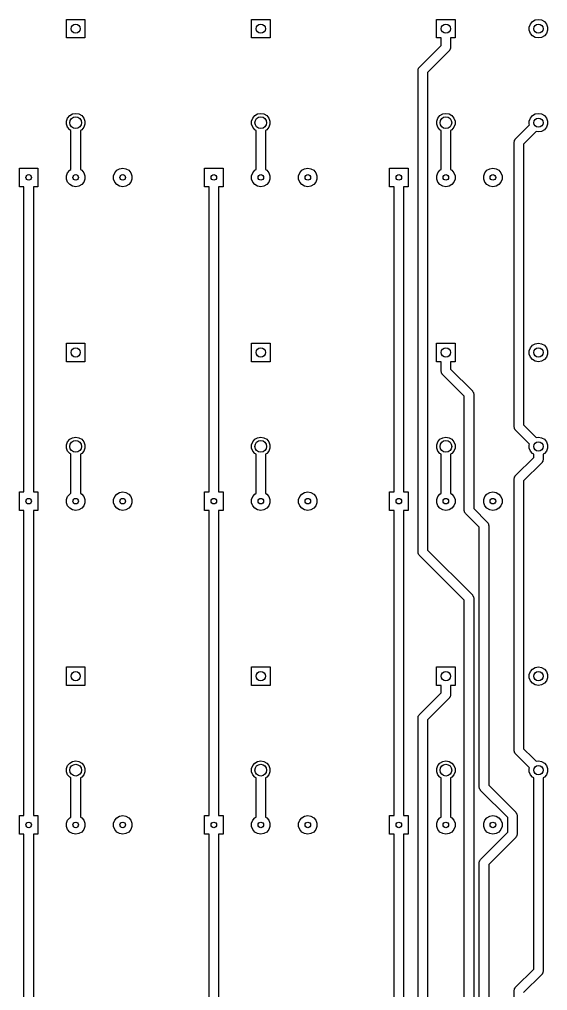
# Model space of a CAD drawing. Extents: x 183 to 424, y -369 to -69.
# Drawn here: x 363.4 to 420.5, y -173.9 to -68.9 of the extents above; entities that cross this region are included whole.
import ezdxf

# ---------------------------------------------------------------- set-up
doc = ezdxf.new("R2010")
doc.units = 0
doc.header["$MEASUREMENT"] = 0
doc.layers.add('BLACK', color=7, linetype='CONTINUOUS')

msp = doc.modelspace()

# ---------------------------------------------------------------- linework, layer by layer
at = {"layer": 'Black'}
for p, q in [((368.501, -70.9195), (368.501, -68.9205)), ((368.501, -68.9205), (370.499, -68.9205)), ((370.499, -68.9205), (370.499, -70.9195)), ((388.501, -70.9195), (388.501, -68.9205)), ((388.501, -68.9205), (390.499, -68.9205)), ((390.499, -68.9205), (390.499, -70.9195)), ((408.501, -70.9195), (408.501, -68.9205)), ((408.501, -68.9205), (410.499, -68.9205)), ((410.499, -68.9205), (410.499, -70.9195)), ((418.631, -69.4183), (418.855, -69.1514)), ((418.855, -69.1514), (419.157, -68.9772)), ((419.157, -68.9772), (419.5, -68.9167)), ((419.5, -68.9167), (419.843, -68.9772)), ((419.843, -68.9772), (420.145, -69.1514)), ((420.145, -69.1514), (420.369, -69.4183)), ((418.512, -69.7458), (418.631, -69.4183)), ((418.512, -70.0942), (418.512, -69.7458)), ((418.631, -70.4217), (418.512, -70.0942)), ((420.369, -69.4183), (420.488, -69.7458)), ((420.488, -70.0942), (420.369, -70.4217)), ((420.488, -69.7458), (420.488, -70.0942)), ((370.499, -70.9195), (368.501, -70.9195)), ((390.499, -70.9195), (388.501, -70.9195)), ((408.992, -70.9195), (408.501, -70.9195)), ((408.992, -71.7251), (408.992, -70.9195)), ((410.499, -70.9195), (410.008, -70.9195)), ((410.008, -70.9195), (410.008, -71.9355)), ((418.855, -70.6886), (418.631, -70.4217)), ((419.157, -70.8628), (418.855, -70.6886)), ((419.5, -70.9233), (419.157, -70.8628)), ((419.843, -70.8628), (419.5, -70.9233)), ((420.145, -70.6886), (419.843, -70.8628)), ((420.369, -70.4217), (420.145, -70.6886)), ((406.641, -74.0763), (408.992, -71.7251)), ((409.859, -72.2947), (407.508, -74.6459)), ((409.872, -72.2764), (409.859, -72.2947)), ((409.889, -72.262), (409.872, -72.2764)), ((409.922, -72.2045), (409.889, -72.262)), ((409.96, -72.1502), (409.922, -72.2045)), ((409.966, -72.1286), (409.96, -72.1502)), ((409.977, -72.1092), (409.966, -72.1286)), ((409.989, -72.0439), (409.977, -72.1092)), ((410.006, -71.9798), (409.989, -72.0439)), ((410.008, -71.9355), (410.004, -71.9575)), ((410.004, -71.9575), (410.006, -71.9798)), ((406.492, -74.4355), (406.496, -74.4135)), ((406.492, -126.5), (406.492, -74.4355)), ((406.494, -74.3912), (406.511, -74.3271)), ((406.496, -74.4135), (406.494, -74.3912)), ((406.511, -74.3271), (406.523, -74.2617)), ((406.523, -74.2617), (406.534, -74.2424)), ((406.534, -74.2424), (406.54, -74.2208)), ((406.54, -74.2208), (406.578, -74.1664)), ((406.578, -74.1664), (406.611, -74.109)), ((406.611, -74.109), (406.628, -74.0946)), ((406.628, -74.0946), (406.641, -74.0763)), ((407.508, -74.6459), (407.508, -126.29)), ((368.512, -79.9058), (368.631, -79.5783)), ((368.631, -79.5783), (368.855, -79.3114)), ((368.855, -79.3114), (369.157, -79.1372)), ((369.157, -79.1372), (369.5, -79.0767)), ((369.5, -79.0767), (369.843, -79.1372)), ((369.843, -79.1372), (370.145, -79.3114)), ((370.145, -79.3114), (370.369, -79.5783)), ((370.369, -79.5783), (370.488, -79.9058)), ((388.512, -79.9058), (388.631, -79.5783)), ((388.631, -79.5783), (388.855, -79.3114)), ((388.855, -79.3114), (389.157, -79.1372)), ((389.157, -79.1372), (389.5, -79.0767)), ((389.5, -79.0767), (389.843, -79.1372)), ((389.843, -79.1372), (390.145, -79.3114)), ((390.145, -79.3114), (390.369, -79.5783)), ((390.369, -79.5783), (390.488, -79.9058)), ((408.512, -79.9058), (408.631, -79.5783)), ((408.631, -79.5783), (408.855, -79.3114)), ((408.855, -79.3114), (409.157, -79.1372)), ((409.157, -79.1372), (409.5, -79.0767)), ((409.5, -79.0767), (409.843, -79.1372)), ((409.843, -79.1372), (410.145, -79.3114)), ((410.145, -79.3114), (410.369, -79.5783)), ((410.369, -79.5783), (410.488, -79.9058)), ((418.512, -79.9058), (418.631, -79.5783)), ((418.631, -79.5783), (418.855, -79.3114)), ((418.855, -79.3114), (419.157, -79.1372)), ((419.157, -79.1372), (419.5, -79.0767)), ((419.5, -79.0767), (419.843, -79.1372)), ((419.843, -79.1372), (420.145, -79.3114)), ((420.145, -79.3114), (420.369, -79.5783)), ((420.369, -79.5783), (420.488, -79.9058)), ((368.512, -80.2542), (368.512, -79.9058)), ((368.631, -80.5817), (368.512, -80.2542)), ((368.855, -80.8486), (368.631, -80.5817)), ((370.369, -80.5817), (370.145, -80.8486)), ((370.488, -80.2542), (370.369, -80.5817)), ((370.488, -79.9058), (370.488, -80.2542)), ((388.512, -80.2542), (388.512, -79.9058)), ((388.631, -80.5817), (388.512, -80.2542)), ((388.855, -80.8486), (388.631, -80.5817)), ((390.369, -80.5817), (390.145, -80.8486)), ((390.488, -80.2542), (390.369, -80.5817)), ((390.488, -79.9058), (390.488, -80.2542)), ((408.512, -80.2542), (408.512, -79.9058)), ((408.631, -80.5817), (408.512, -80.2542)), ((408.855, -80.8486), (408.631, -80.5817)), ((410.369, -80.5817), (410.145, -80.8486)), ((410.488, -80.2542), (410.369, -80.5817)), ((410.488, -79.9058), (410.488, -80.2542)), ((417.033, -81.8283), (418.537, -80.3242)), ((418.512, -80.2542), (418.512, -79.9058)), ((418.537, -80.3242), (418.512, -80.2542)), ((420.369, -80.5817), (420.145, -80.8486)), ((420.488, -80.2542), (420.369, -80.5817)), ((420.488, -79.9058), (420.488, -80.2542)), ((368.992, -80.9276), (368.855, -80.8486)), ((368.992, -85.1518), (368.992, -80.9276)), ((370.145, -80.8486), (370.008, -80.9276)), ((370.008, -80.9276), (370.008, -85.1518)), ((388.992, -80.9276), (388.855, -80.8486)), ((388.992, -85.1518), (388.992, -80.9276)), ((390.145, -80.8486), (390.008, -80.9276)), ((390.008, -80.9276), (390.008, -85.1518)), ((408.992, -80.9276), (408.855, -80.8486)), ((408.992, -85.1518), (408.992, -80.9276)), ((410.145, -80.8486), (410.008, -80.9276)), ((410.008, -80.9276), (410.008, -85.1518)), ((416.97, -81.9184), (417.003, -81.861)), ((417.003, -81.861), (417.02, -81.8466)), ((417.02, -81.8466), (417.033, -81.8283)), ((419.258, -81.0406), (417.901, -82.3979)), ((419.5, -81.0833), (419.258, -81.0406)), ((419.843, -81.0228), (419.5, -81.0833)), ((420.145, -80.8486), (419.843, -81.0228)), ((416.885, -82.1875), (416.888, -82.1655)), ((416.885, -112.973), (416.885, -82.1875)), ((416.886, -82.1432), (416.904, -82.0791)), ((416.888, -82.1655), (416.886, -82.1432)), ((416.904, -82.0791), (416.915, -82.0137)), ((416.915, -82.0137), (416.926, -81.9944)), ((416.926, -81.9944), (416.932, -81.9728)), ((416.932, -81.9728), (416.97, -81.9184)), ((417.901, -82.3979), (417.901, -112.762)), ((363.42, -87), (363.42, -85)), ((363.42, -85), (365.42, -85)), ((365.42, -85), (365.42, -87)), ((374.237, -85.0567), (374.58, -84.9962)), ((374.58, -84.9962), (374.923, -85.0567)), ((383.42, -87), (383.42, -85)), ((383.42, -85), (385.42, -85)), ((385.42, -85), (385.42, -87)), ((394.237, -85.0567), (394.58, -84.9962)), ((394.58, -84.9962), (394.923, -85.0567)), ((403.42, -87), (403.42, -85)), ((403.42, -85), (405.42, -85)), ((405.42, -85), (405.42, -87)), ((414.237, -85.0567), (414.58, -84.9962)), ((414.58, -84.9962), (414.923, -85.0567)), ((368.511, -85.8257), (368.631, -85.4981)), ((368.511, -86.1743), (368.511, -85.8257)), ((368.631, -85.4981), (368.855, -85.231)), ((368.855, -85.231), (368.992, -85.1518)), ((370.008, -85.1518), (370.145, -85.231)), ((370.145, -85.231), (370.369, -85.4981)), ((370.369, -85.4981), (370.489, -85.8257)), ((370.489, -85.8257), (370.489, -86.1743)), ((373.591, -85.8257), (373.711, -85.4981)), ((373.591, -86.1743), (373.591, -85.8257)), ((373.711, -85.4981), (373.935, -85.231)), ((373.935, -85.231), (374.237, -85.0567)), ((374.923, -85.0567), (375.225, -85.231)), ((375.225, -85.231), (375.449, -85.4981)), ((375.449, -85.4981), (375.569, -85.8257)), ((375.569, -85.8257), (375.569, -86.1743)), ((388.511, -85.8257), (388.631, -85.4981)), ((388.511, -86.1743), (388.511, -85.8257)), ((388.631, -85.4981), (388.855, -85.231)), ((388.855, -85.231), (388.992, -85.1518)), ((390.008, -85.1518), (390.145, -85.231)), ((390.145, -85.231), (390.369, -85.4981)), ((390.369, -85.4981), (390.489, -85.8257)), ((390.489, -85.8257), (390.489, -86.1743)), ((393.591, -85.8257), (393.711, -85.4981)), ((393.591, -86.1743), (393.591, -85.8257)), ((393.711, -85.4981), (393.935, -85.231)), ((393.935, -85.231), (394.237, -85.0567)), ((394.923, -85.0567), (395.225, -85.231)), ((395.225, -85.231), (395.449, -85.4981)), ((395.449, -85.4981), (395.569, -85.8257)), ((395.569, -85.8257), (395.569, -86.1743)), ((408.511, -85.8257), (408.631, -85.4981)), ((408.511, -86.1743), (408.511, -85.8257)), ((408.631, -85.4981), (408.855, -85.231)), ((408.855, -85.231), (408.992, -85.1518)), ((410.008, -85.1518), (410.145, -85.231)), ((410.145, -85.231), (410.369, -85.4981)), ((410.369, -85.4981), (410.489, -85.8257)), ((410.489, -85.8257), (410.489, -86.1743)), ((413.591, -85.8257), (413.711, -85.4981)), ((413.591, -86.1743), (413.591, -85.8257)), ((413.711, -85.4981), (413.935, -85.231)), ((413.935, -85.231), (414.237, -85.0567)), ((414.923, -85.0567), (415.225, -85.231)), ((415.225, -85.231), (415.449, -85.4981)), ((415.449, -85.4981), (415.569, -85.8257)), ((415.569, -85.8257), (415.569, -86.1743)), ((363.912, -87), (363.42, -87)), ((363.912, -120), (363.912, -87)), ((365.42, -87), (364.928, -87)), ((364.928, -87), (364.928, -120)), ((368.631, -86.5019), (368.511, -86.1743)), ((368.855, -86.769), (368.631, -86.5019)), ((369.157, -86.9433), (368.855, -86.769)), ((369.5, -87.0038), (369.157, -86.9433)), ((369.843, -86.9433), (369.5, -87.0038)), ((370.145, -86.769), (369.843, -86.9433)), ((370.369, -86.5019), (370.145, -86.769)), ((370.489, -86.1743), (370.369, -86.5019)), ((373.711, -86.5019), (373.591, -86.1743)), ((373.935, -86.769), (373.711, -86.5019)), ((374.237, -86.9433), (373.935, -86.769)), ((374.58, -87.0038), (374.237, -86.9433)), ((374.923, -86.9433), (374.58, -87.0038)), ((375.225, -86.769), (374.923, -86.9433)), ((375.449, -86.5019), (375.225, -86.769)), ((375.569, -86.1743), (375.449, -86.5019)), ((383.912, -87), (383.42, -87)), ((383.912, -120), (383.912, -87)), ((385.42, -87), (384.928, -87)), ((384.928, -87), (384.928, -120)), ((388.631, -86.5019), (388.511, -86.1743)), ((388.855, -86.769), (388.631, -86.5019)), ((389.157, -86.9433), (388.855, -86.769)), ((389.5, -87.0038), (389.157, -86.9433)), ((389.843, -86.9433), (389.5, -87.0038)), ((390.145, -86.769), (389.843, -86.9433)), ((390.369, -86.5019), (390.145, -86.769)), ((390.489, -86.1743), (390.369, -86.5019)), ((393.711, -86.5019), (393.591, -86.1743)), ((393.935, -86.769), (393.711, -86.5019)), ((394.237, -86.9433), (393.935, -86.769)), ((394.58, -87.0038), (394.237, -86.9433)), ((394.923, -86.9433), (394.58, -87.0038)), ((395.225, -86.769), (394.923, -86.9433)), ((395.449, -86.5019), (395.225, -86.769)), ((395.569, -86.1743), (395.449, -86.5019)), ((403.912, -87), (403.42, -87)), ((403.912, -120), (403.912, -87)), ((405.42, -87), (404.928, -87)), ((404.928, -87), (404.928, -120)), ((408.631, -86.5019), (408.511, -86.1743)), ((408.855, -86.769), (408.631, -86.5019)), ((409.157, -86.9433), (408.855, -86.769)), ((409.5, -87.0038), (409.157, -86.9433)), ((409.843, -86.9433), (409.5, -87.0038)), ((410.145, -86.769), (409.843, -86.9433)), ((410.369, -86.5019), (410.145, -86.769)), ((410.489, -86.1743), (410.369, -86.5019)), ((413.711, -86.5019), (413.591, -86.1743)), ((413.935, -86.769), (413.711, -86.5019)), ((414.237, -86.9433), (413.935, -86.769)), ((414.58, -87.0038), (414.237, -86.9433)), ((414.923, -86.9433), (414.58, -87.0038)), ((415.225, -86.769), (414.923, -86.9433)), ((415.449, -86.5019), (415.225, -86.769)), ((415.569, -86.1743), (415.449, -86.5019)), ((368.501, -105.919), (368.501, -103.921)), ((368.501, -103.921), (370.499, -103.921)), ((370.499, -103.921), (370.499, -105.919)), ((388.501, -105.919), (388.501, -103.921)), ((388.501, -103.921), (390.499, -103.921)), ((390.499, -103.921), (390.499, -105.919)), ((408.501, -105.919), (408.501, -103.921)), ((408.501, -103.921), (410.499, -103.921)), ((410.499, -103.921), (410.499, -105.919)), ((419.157, -103.977), (419.5, -103.917)), ((419.5, -103.917), (419.843, -103.977)), ((418.512, -104.746), (418.631, -104.418)), ((418.512, -105.094), (418.512, -104.746)), ((418.631, -104.418), (418.855, -104.151)), ((418.855, -104.151), (419.157, -103.977)), ((419.843, -103.977), (420.145, -104.151)), ((420.145, -104.151), (420.369, -104.418)), ((420.369, -104.418), (420.488, -104.746)), ((420.488, -104.746), (420.488, -105.094)), ((370.499, -105.919), (368.501, -105.919)), ((390.499, -105.919), (388.501, -105.919)), ((408.992, -105.919), (408.501, -105.919)), ((408.992, -106.935), (408.992, -105.919)), ((410.499, -105.919), (410.008, -105.919)), ((410.008, -105.919), (410.008, -106.725)), ((418.631, -105.422), (418.512, -105.094)), ((418.855, -105.689), (418.631, -105.422)), ((419.157, -105.863), (418.855, -105.689)), ((419.5, -105.923), (419.157, -105.863)), ((419.843, -105.863), (419.5, -105.923)), ((420.145, -105.689), (419.843, -105.863)), ((420.369, -105.422), (420.145, -105.689)), ((420.488, -105.094), (420.369, -105.422)), ((408.996, -106.957), (408.992, -106.935)), ((408.994, -106.98), (408.996, -106.957)), ((409.011, -107.044), (408.994, -106.98)), ((409.023, -107.109), (409.011, -107.044)), ((410.008, -106.725), (412.359, -109.076)), ((409.034, -107.129), (409.023, -107.109)), ((409.04, -107.15), (409.034, -107.129)), ((409.078, -107.205), (409.04, -107.15)), ((409.111, -107.262), (409.078, -107.205)), ((409.128, -107.276), (409.111, -107.262)), ((409.141, -107.295), (409.128, -107.276)), ((411.492, -109.646), (409.141, -107.295)), ((412.359, -109.076), (412.372, -109.095)), ((412.372, -109.095), (412.389, -109.109)), ((412.389, -109.109), (412.422, -109.166)), ((412.422, -109.166), (412.46, -109.221)), ((411.492, -122), (411.492, -109.646)), ((412.46, -109.221), (412.466, -109.242)), ((412.466, -109.242), (412.477, -109.262)), ((412.477, -109.262), (412.489, -109.327)), ((412.489, -109.327), (412.506, -109.391)), ((412.506, -109.391), (412.504, -109.413)), ((412.504, -109.413), (412.508, -109.435)), ((412.508, -109.435), (412.508, -121.79)), ((416.888, -112.995), (416.885, -112.973)), ((416.886, -113.017), (416.888, -112.995)), ((416.904, -113.081), (416.886, -113.017)), ((416.915, -113.146), (416.904, -113.081)), ((416.926, -113.166), (416.915, -113.146)), ((416.932, -113.187), (416.926, -113.166)), ((416.97, -113.242), (416.932, -113.187)), ((417.003, -113.299), (416.97, -113.242)), ((417.02, -113.313), (417.003, -113.299)), ((417.033, -113.332), (417.02, -113.313)), ((418.141, -114.44), (417.033, -113.332)), ((417.901, -112.762), (418.86, -113.721)), ((368.631, -114.578), (368.855, -114.311)), ((368.855, -114.311), (369.157, -114.137)), ((369.157, -114.137), (369.5, -114.077)), ((369.5, -114.077), (369.843, -114.137)), ((369.843, -114.137), (370.145, -114.311)), ((370.145, -114.311), (370.369, -114.578)), ((388.631, -114.578), (388.855, -114.311)), ((388.855, -114.311), (389.157, -114.137)), ((389.157, -114.137), (389.5, -114.077)), ((389.5, -114.077), (389.843, -114.137)), ((389.843, -114.137), (390.145, -114.311)), ((390.145, -114.311), (390.369, -114.578)), ((408.631, -114.578), (408.855, -114.311)), ((408.855, -114.311), (409.157, -114.137)), ((409.157, -114.137), (409.5, -114.077)), ((409.5, -114.077), (409.843, -114.137)), ((409.843, -114.137), (410.145, -114.311)), ((410.145, -114.311), (410.369, -114.578)), ((418.537, -114.836), (418.141, -114.44)), ((418.141, -114.44), (418.141, -114.44)), ((418.86, -113.721), (418.86, -113.721)), ((418.86, -113.721), (419.258, -114.119)), ((419.258, -114.119), (419.5, -114.077)), ((419.5, -114.077), (419.843, -114.137)), ((419.843, -114.137), (420.145, -114.311)), ((420.145, -114.311), (420.369, -114.578)), ((368.512, -114.906), (368.631, -114.578)), ((368.512, -115.254), (368.512, -114.906)), ((368.631, -115.582), (368.512, -115.254)), ((370.369, -114.578), (370.488, -114.906)), ((370.488, -115.254), (370.369, -115.582)), ((370.488, -114.906), (370.488, -115.254)), ((388.512, -114.906), (388.631, -114.578)), ((388.512, -115.254), (388.512, -114.906)), ((388.631, -115.582), (388.512, -115.254)), ((390.369, -114.578), (390.488, -114.906)), ((390.488, -115.254), (390.369, -115.582)), ((390.488, -114.906), (390.488, -115.254)), ((408.512, -114.906), (408.631, -114.578)), ((408.512, -115.254), (408.512, -114.906)), ((408.631, -115.582), (408.512, -115.254)), ((410.369, -114.578), (410.488, -114.906)), ((410.488, -115.254), (410.369, -115.582)), ((410.488, -114.906), (410.488, -115.254)), ((418.512, -114.906), (418.537, -114.836)), ((418.512, -115.254), (418.512, -114.906)), ((418.631, -115.582), (418.512, -115.254)), ((420.369, -114.578), (420.488, -114.906)), ((420.488, -115.254), (420.369, -115.582)), ((420.488, -114.906), (420.488, -115.254)), ((368.855, -115.849), (368.631, -115.582)), ((368.992, -115.928), (368.855, -115.849)), ((368.992, -120.152), (368.992, -115.928)), ((370.145, -115.849), (370.008, -115.928)), ((370.008, -115.928), (370.008, -120.152)), ((370.369, -115.582), (370.145, -115.849)), ((388.855, -115.849), (388.631, -115.582)), ((388.992, -115.928), (388.855, -115.849)), ((388.992, -120.152), (388.992, -115.928)), ((390.145, -115.849), (390.008, -115.928)), ((390.008, -115.928), (390.008, -120.152)), ((390.369, -115.582), (390.145, -115.849)), ((408.855, -115.849), (408.631, -115.582)), ((408.992, -115.928), (408.855, -115.849)), ((408.992, -120.152), (408.992, -115.928)), ((410.145, -115.849), (410.008, -115.928)), ((410.008, -115.928), (410.008, -120.152)), ((410.369, -115.582), (410.145, -115.849)), ((417.033, -118.242), (418.992, -116.283)), ((418.855, -115.849), (418.631, -115.582)), ((418.992, -115.928), (418.855, -115.849)), ((418.992, -116.283), (418.992, -115.928)), ((420.006, -116.538), (419.989, -116.602)), ((420.008, -116.493), (420.004, -116.516)), ((420.004, -116.516), (420.006, -116.538)), ((420.145, -115.849), (420.008, -115.928)), ((420.008, -115.928), (420.008, -116.493)), ((420.369, -115.582), (420.145, -115.849)), ((419.859, -116.853), (417.901, -118.811)), ((419.872, -116.834), (419.859, -116.853)), ((419.889, -116.82), (419.872, -116.834)), ((419.922, -116.763), (419.889, -116.82)), ((419.96, -116.708), (419.922, -116.763)), ((419.966, -116.687), (419.96, -116.708)), ((419.977, -116.667), (419.966, -116.687)), ((419.989, -116.602), (419.977, -116.667)), ((416.885, -118.601), (416.888, -118.579)), ((416.885, -147.973), (416.885, -118.601)), ((416.886, -118.557), (416.904, -118.493)), ((416.888, -118.579), (416.886, -118.557)), ((416.904, -118.493), (416.915, -118.427)), ((416.915, -118.427), (416.926, -118.408)), ((416.926, -118.408), (416.932, -118.386)), ((416.932, -118.386), (416.97, -118.332)), ((416.97, -118.332), (417.003, -118.274)), ((417.003, -118.274), (417.02, -118.26)), ((417.02, -118.26), (417.033, -118.242)), ((417.901, -118.811), (417.901, -147.762)), ((363.42, -122), (363.42, -120)), ((363.42, -120), (363.912, -120)), ((364.928, -120), (365.42, -120)), ((365.42, -120), (365.42, -122)), ((368.511, -120.826), (368.631, -120.498)), ((368.631, -120.498), (368.855, -120.231)), ((368.855, -120.231), (368.992, -120.152)), ((370.008, -120.152), (370.145, -120.231)), ((370.145, -120.231), (370.369, -120.498)), ((370.369, -120.498), (370.489, -120.826)), ((373.591, -120.826), (373.711, -120.498)), ((373.711, -120.498), (373.935, -120.231)), ((373.935, -120.231), (374.237, -120.057)), ((374.237, -120.057), (374.58, -119.996)), ((374.58, -119.996), (374.923, -120.057)), ((374.923, -120.057), (375.225, -120.231)), ((375.225, -120.231), (375.449, -120.498)), ((375.449, -120.498), (375.569, -120.826)), ((383.42, -122), (383.42, -120)), ((383.42, -120), (383.912, -120)), ((384.928, -120), (385.42, -120)), ((385.42, -120), (385.42, -122)), ((388.511, -120.826), (388.631, -120.498)), ((388.631, -120.498), (388.855, -120.231)), ((388.855, -120.231), (388.992, -120.152)), ((390.008, -120.152), (390.145, -120.231)), ((390.145, -120.231), (390.369, -120.498)), ((390.369, -120.498), (390.489, -120.826)), ((393.591, -120.826), (393.711, -120.498)), ((393.711, -120.498), (393.935, -120.231)), ((393.935, -120.231), (394.237, -120.057)), ((394.237, -120.057), (394.58, -119.996)), ((394.58, -119.996), (394.923, -120.057)), ((394.923, -120.057), (395.225, -120.231)), ((395.225, -120.231), (395.449, -120.498)), ((395.449, -120.498), (395.569, -120.826)), ((403.42, -122), (403.42, -120)), ((403.42, -120), (403.912, -120)), ((404.928, -120), (405.42, -120)), ((405.42, -120), (405.42, -122)), ((408.511, -120.826), (408.631, -120.498)), ((408.631, -120.498), (408.855, -120.231)), ((408.855, -120.231), (408.992, -120.152)), ((410.008, -120.152), (410.145, -120.231)), ((410.145, -120.231), (410.369, -120.498)), ((410.369, -120.498), (410.489, -120.826)), ((413.591, -120.826), (413.711, -120.498)), ((413.711, -120.498), (413.935, -120.231)), ((413.935, -120.231), (414.237, -120.057)), ((414.237, -120.057), (414.58, -119.996)), ((414.58, -119.996), (414.923, -120.057)), ((414.923, -120.057), (415.225, -120.231)), ((415.225, -120.231), (415.449, -120.498)), ((415.449, -120.498), (415.569, -120.826)), ((368.511, -121.174), (368.511, -120.826)), ((368.631, -121.502), (368.511, -121.174)), ((368.855, -121.769), (368.631, -121.502)), ((369.157, -121.943), (368.855, -121.769)), ((370.145, -121.769), (369.843, -121.943)), ((370.369, -121.502), (370.145, -121.769)), ((370.489, -121.174), (370.369, -121.502)), ((370.489, -120.826), (370.489, -121.174)), ((373.591, -121.174), (373.591, -120.826)), ((373.711, -121.502), (373.591, -121.174)), ((373.935, -121.769), (373.711, -121.502)), ((374.237, -121.943), (373.935, -121.769)), ((375.225, -121.769), (374.923, -121.943)), ((375.449, -121.502), (375.225, -121.769)), ((375.569, -121.174), (375.449, -121.502)), ((375.569, -120.826), (375.569, -121.174)), ((388.511, -121.174), (388.511, -120.826)), ((388.631, -121.502), (388.511, -121.174)), ((388.855, -121.769), (388.631, -121.502)), ((389.157, -121.943), (388.855, -121.769)), ((390.145, -121.769), (389.843, -121.943)), ((390.369, -121.502), (390.145, -121.769)), ((390.489, -121.174), (390.369, -121.502)), ((390.489, -120.826), (390.489, -121.174)), ((393.591, -121.174), (393.591, -120.826)), ((393.711, -121.502), (393.591, -121.174)), ((393.935, -121.769), (393.711, -121.502)), ((394.237, -121.943), (393.935, -121.769)), ((395.225, -121.769), (394.923, -121.943)), ((395.449, -121.502), (395.225, -121.769)), ((395.569, -121.174), (395.449, -121.502)), ((395.569, -120.826), (395.569, -121.174)), ((408.511, -121.174), (408.511, -120.826)), ((408.631, -121.502), (408.511, -121.174)), ((408.855, -121.769), (408.631, -121.502)), ((409.157, -121.943), (408.855, -121.769)), ((410.145, -121.769), (409.843, -121.943)), ((410.369, -121.502), (410.145, -121.769)), ((410.489, -121.174), (410.369, -121.502)), ((410.489, -120.826), (410.489, -121.174)), ((412.508, -121.79), (413.975, -123.257)), ((413.591, -121.174), (413.591, -120.826)), ((413.711, -121.502), (413.591, -121.174)), ((413.935, -121.769), (413.711, -121.502)), ((414.237, -121.943), (413.935, -121.769)), ((415.225, -121.769), (414.923, -121.943)), ((415.449, -121.502), (415.225, -121.769)), ((415.569, -121.174), (415.449, -121.502)), ((415.569, -120.826), (415.569, -121.174)), ((363.912, -122), (363.42, -122)), ((363.912, -155), (363.912, -122)), ((365.42, -122), (364.928, -122)), ((364.928, -122), (364.928, -155)), ((369.5, -122.004), (369.157, -121.943)), ((369.843, -121.943), (369.5, -122.004)), ((374.58, -122.004), (374.237, -121.943)), ((374.923, -121.943), (374.58, -122.004)), ((383.912, -122), (383.42, -122)), ((383.912, -155), (383.912, -122)), ((385.42, -122), (384.928, -122)), ((384.928, -122), (384.928, -155)), ((389.5, -122.004), (389.157, -121.943)), ((389.843, -121.943), (389.5, -122.004)), ((394.58, -122.004), (394.237, -121.943)), ((394.923, -121.943), (394.58, -122.004)), ((403.912, -122), (403.42, -122)), ((403.912, -155), (403.912, -122)), ((405.42, -122), (404.928, -122)), ((404.928, -122), (404.928, -155)), ((409.5, -122.004), (409.157, -121.943)), ((409.843, -121.943), (409.5, -122.004)), ((411.496, -122.022), (411.492, -122)), ((411.494, -122.044), (411.496, -122.022)), ((411.511, -122.108), (411.494, -122.044)), ((411.523, -122.174), (411.511, -122.108)), ((411.534, -122.193), (411.523, -122.174)), ((411.54, -122.215), (411.534, -122.193)), ((411.578, -122.269), (411.54, -122.215)), ((411.611, -122.327), (411.578, -122.269)), ((411.628, -122.341), (411.611, -122.327)), ((411.641, -122.359), (411.628, -122.341)), ((413.108, -123.826), (411.641, -122.359)), ((414.58, -122.004), (414.237, -121.943)), ((414.923, -121.943), (414.58, -122.004)), ((413.108, -151.916), (413.108, -123.826)), ((413.975, -123.257), (413.988, -123.275)), ((413.988, -123.275), (414.005, -123.289)), ((414.005, -123.289), (414.038, -123.347)), ((414.038, -123.347), (414.076, -123.401)), ((414.076, -123.401), (414.082, -123.423)), ((414.082, -123.423), (414.093, -123.442)), ((414.093, -123.442), (414.105, -123.508)), ((414.105, -123.508), (414.122, -123.572)), ((414.122, -123.572), (414.12, -123.594)), ((414.12, -123.594), (414.124, -123.616)), ((414.124, -123.616), (414.124, -151.706)), ((406.496, -126.522), (406.492, -126.5)), ((406.494, -126.544), (406.496, -126.522)), ((406.511, -126.608), (406.494, -126.544)), ((406.523, -126.674), (406.511, -126.608)), ((406.534, -126.693), (406.523, -126.674)), ((406.54, -126.715), (406.534, -126.693)), ((406.578, -126.769), (406.54, -126.715)), ((406.611, -126.827), (406.578, -126.769)), ((406.628, -126.841), (406.611, -126.827)), ((406.641, -126.859), (406.628, -126.841)), ((411.492, -131.71), (406.641, -126.859)), ((407.508, -126.29), (412.359, -131.141)), ((412.359, -131.141), (412.372, -131.159)), ((412.372, -131.159), (412.389, -131.173)), ((412.389, -131.173), (412.422, -131.231)), ((412.422, -131.231), (412.46, -131.285)), ((411.492, -191.54), (411.492, -131.71)), ((412.46, -131.285), (412.466, -131.307)), ((412.466, -131.307), (412.477, -131.326)), ((412.477, -131.326), (412.489, -131.392)), ((412.489, -131.392), (412.506, -131.456)), ((412.506, -131.456), (412.504, -131.478)), ((412.504, -131.478), (412.508, -131.5)), ((412.508, -131.5), (412.508, -191.329)), ((368.501, -140.919), (368.501, -138.921)), ((368.501, -138.921), (370.499, -138.921)), ((370.499, -138.921), (370.499, -140.919)), ((388.501, -140.919), (388.501, -138.921)), ((388.501, -138.921), (390.499, -138.921)), ((390.499, -138.921), (390.499, -140.919)), ((408.501, -140.919), (408.501, -138.921)), ((408.501, -138.921), (410.499, -138.921)), ((410.499, -138.921), (410.499, -140.919)), ((418.512, -139.746), (418.631, -139.418)), ((418.631, -139.418), (418.855, -139.151)), ((418.855, -139.151), (419.157, -138.977)), ((419.157, -138.977), (419.5, -138.917)), ((419.5, -138.917), (419.843, -138.977)), ((419.843, -138.977), (420.145, -139.151)), ((420.145, -139.151), (420.369, -139.418)), ((420.369, -139.418), (420.488, -139.746)), ((418.512, -140.094), (418.512, -139.746)), ((418.631, -140.422), (418.512, -140.094)), ((418.855, -140.689), (418.631, -140.422)), ((419.157, -140.863), (418.855, -140.689)), ((420.145, -140.689), (419.843, -140.863)), ((420.369, -140.422), (420.145, -140.689)), ((420.488, -140.094), (420.369, -140.422)), ((420.488, -139.746), (420.488, -140.094)), ((370.499, -140.919), (368.501, -140.919)), ((390.499, -140.919), (388.501, -140.919)), ((406.641, -144.076), (408.992, -141.725)), ((408.992, -140.919), (408.501, -140.919)), ((408.992, -141.725), (408.992, -140.919)), ((410.499, -140.919), (410.008, -140.919)), ((410.008, -140.919), (410.008, -141.935)), ((419.5, -140.923), (419.157, -140.863)), ((419.843, -140.863), (419.5, -140.923)), ((409.859, -142.295), (407.508, -144.646)), ((409.872, -142.276), (409.859, -142.295)), ((409.889, -142.262), (409.872, -142.276)), ((409.922, -142.205), (409.889, -142.262)), ((409.96, -142.15), (409.922, -142.205)), ((409.966, -142.129), (409.96, -142.15)), ((409.977, -142.109), (409.966, -142.129)), ((409.989, -142.044), (409.977, -142.109)), ((410.006, -141.98), (409.989, -142.044)), ((410.008, -141.935), (410.004, -141.957)), ((410.004, -141.957), (410.006, -141.98)), ((406.492, -144.435), (406.496, -144.413)), ((406.492, -191.62), (406.492, -144.435)), ((406.494, -144.391), (406.511, -144.327)), ((406.496, -144.413), (406.494, -144.391)), ((406.511, -144.327), (406.523, -144.262)), ((406.523, -144.262), (406.534, -144.242)), ((406.534, -144.242), (406.54, -144.221)), ((406.54, -144.221), (406.578, -144.166)), ((406.578, -144.166), (406.611, -144.109)), ((406.611, -144.109), (406.628, -144.095)), ((406.628, -144.095), (406.641, -144.076)), ((407.508, -144.646), (407.508, -191.409)), ((416.888, -147.995), (416.885, -147.973)), ((416.886, -148.017), (416.888, -147.995)), ((416.904, -148.081), (416.886, -148.017)), ((417.901, -147.762), (418.86, -148.721)), ((369.157, -149.137), (369.5, -149.077)), ((369.5, -149.077), (369.843, -149.137)), ((389.157, -149.137), (389.5, -149.077)), ((389.5, -149.077), (389.843, -149.137)), ((409.157, -149.137), (409.5, -149.077)), ((409.5, -149.077), (409.843, -149.137)), ((416.915, -148.146), (416.904, -148.081)), ((416.926, -148.166), (416.915, -148.146)), ((416.932, -148.187), (416.926, -148.166)), ((416.97, -148.242), (416.932, -148.187)), ((417.003, -148.299), (416.97, -148.242)), ((417.02, -148.313), (417.003, -148.299)), ((417.033, -148.332), (417.02, -148.313)), ((418.141, -149.44), (417.033, -148.332)), ((418.86, -148.721), (418.86, -148.721)), ((418.86, -148.721), (419.258, -149.119)), ((419.258, -149.119), (419.5, -149.077)), ((419.5, -149.077), (419.843, -149.137)), ((368.512, -149.906), (368.631, -149.578)), ((368.512, -150.254), (368.512, -149.906)), ((368.631, -149.578), (368.855, -149.311)), ((368.855, -149.311), (369.157, -149.137)), ((369.843, -149.137), (370.145, -149.311)), ((370.145, -149.311), (370.369, -149.578)), ((370.369, -149.578), (370.488, -149.906)), ((370.488, -149.906), (370.488, -150.254)), ((388.512, -149.906), (388.631, -149.578)), ((388.512, -150.254), (388.512, -149.906)), ((388.631, -149.578), (388.855, -149.311)), ((388.855, -149.311), (389.157, -149.137)), ((389.843, -149.137), (390.145, -149.311)), ((390.145, -149.311), (390.369, -149.578)), ((390.369, -149.578), (390.488, -149.906)), ((390.488, -149.906), (390.488, -150.254)), ((408.512, -149.906), (408.631, -149.578)), ((408.512, -150.254), (408.512, -149.906)), ((408.631, -149.578), (408.855, -149.311)), ((408.855, -149.311), (409.157, -149.137)), ((409.843, -149.137), (410.145, -149.311)), ((410.145, -149.311), (410.369, -149.578)), ((410.369, -149.578), (410.488, -149.906)), ((410.488, -149.906), (410.488, -150.254)), ((418.537, -149.836), (418.141, -149.44)), ((418.141, -149.44), (418.141, -149.44)), ((418.512, -149.906), (418.537, -149.836)), ((418.512, -150.254), (418.512, -149.906)), ((419.843, -149.137), (420.145, -149.311)), ((420.145, -149.311), (420.369, -149.578)), ((420.369, -149.578), (420.488, -149.906)), ((420.488, -149.906), (420.488, -150.254)), ((368.631, -150.582), (368.512, -150.254)), ((368.855, -150.849), (368.631, -150.582)), ((368.992, -150.928), (368.855, -150.849)), ((368.992, -155.152), (368.992, -150.928)), ((370.145, -150.849), (370.008, -150.928)), ((370.008, -150.928), (370.008, -155.152)), ((370.369, -150.582), (370.145, -150.849)), ((370.488, -150.254), (370.369, -150.582)), ((388.631, -150.582), (388.512, -150.254)), ((388.855, -150.849), (388.631, -150.582)), ((388.992, -150.928), (388.855, -150.849)), ((388.992, -155.152), (388.992, -150.928)), ((390.145, -150.849), (390.008, -150.928)), ((390.008, -150.928), (390.008, -155.152)), ((390.369, -150.582), (390.145, -150.849)), ((390.488, -150.254), (390.369, -150.582)), ((408.631, -150.582), (408.512, -150.254)), ((408.855, -150.849), (408.631, -150.582)), ((408.992, -150.928), (408.855, -150.849)), ((408.992, -155.152), (408.992, -150.928)), ((410.145, -150.849), (410.008, -150.928)), ((410.008, -150.928), (410.008, -155.152)), ((410.369, -150.582), (410.145, -150.849)), ((410.488, -150.254), (410.369, -150.582)), ((418.631, -150.582), (418.512, -150.254)), ((418.855, -150.849), (418.631, -150.582)), ((418.992, -150.928), (418.855, -150.849)), ((418.992, -171.59), (418.992, -150.928)), ((420.145, -150.849), (420.008, -150.928)), ((420.008, -150.928), (420.008, -171.801)), ((420.369, -150.582), (420.145, -150.849)), ((420.488, -150.254), (420.369, -150.582)), ((413.112, -151.938), (413.108, -151.916)), ((413.11, -151.96), (413.112, -151.938)), ((413.127, -152.025), (413.11, -151.96)), ((413.139, -152.09), (413.127, -152.025)), ((413.15, -152.109), (413.139, -152.09)), ((413.156, -152.131), (413.15, -152.109)), ((413.194, -152.185), (413.156, -152.131)), ((413.227, -152.243), (413.194, -152.185)), ((413.244, -152.257), (413.227, -152.243)), ((414.124, -151.706), (417.047, -154.629)), ((413.257, -152.275), (413.244, -152.257)), ((416.18, -155.199), (413.257, -152.275)), ((363.42, -157), (363.42, -155)), ((363.42, -155), (363.912, -155)), ((364.928, -155), (365.42, -155)), ((365.42, -155), (365.42, -157)), ((368.631, -155.498), (368.855, -155.231)), ((368.855, -155.231), (368.992, -155.152)), ((370.008, -155.152), (370.145, -155.231)), ((370.145, -155.231), (370.369, -155.498)), ((373.711, -155.498), (373.935, -155.231)), ((373.935, -155.231), (374.237, -155.057)), ((374.237, -155.057), (374.58, -154.996)), ((374.58, -154.996), (374.923, -155.057)), ((374.923, -155.057), (375.225, -155.231)), ((375.225, -155.231), (375.449, -155.498)), ((383.42, -157), (383.42, -155)), ((383.42, -155), (383.912, -155)), ((384.928, -155), (385.42, -155)), ((385.42, -155), (385.42, -157)), ((388.631, -155.498), (388.855, -155.231)), ((388.855, -155.231), (388.992, -155.152)), ((390.008, -155.152), (390.145, -155.231)), ((390.145, -155.231), (390.369, -155.498)), ((393.711, -155.498), (393.935, -155.231)), ((393.935, -155.231), (394.237, -155.057)), ((394.237, -155.057), (394.58, -154.996)), ((394.58, -154.996), (394.923, -155.057)), ((394.923, -155.057), (395.225, -155.231)), ((395.225, -155.231), (395.449, -155.498)), ((403.42, -157), (403.42, -155)), ((403.42, -155), (403.912, -155)), ((404.928, -155), (405.42, -155)), ((405.42, -155), (405.42, -157)), ((408.631, -155.498), (408.855, -155.231)), ((408.855, -155.231), (408.992, -155.152)), ((410.008, -155.152), (410.145, -155.231)), ((410.145, -155.231), (410.369, -155.498)), ((413.711, -155.498), (413.935, -155.231)), ((413.935, -155.231), (414.237, -155.057)), ((414.237, -155.057), (414.58, -154.996)), ((414.58, -154.996), (414.923, -155.057)), ((414.923, -155.057), (415.225, -155.231)), ((415.225, -155.231), (415.449, -155.498)), ((416.18, -156.801), (416.18, -155.199)), ((417.047, -154.629), (417.06, -154.647)), ((417.06, -154.647), (417.077, -154.662)), ((417.077, -154.662), (417.11, -154.719)), ((417.11, -154.719), (417.148, -154.773)), ((417.148, -154.773), (417.154, -154.795)), ((417.154, -154.795), (417.165, -154.814)), ((417.165, -154.814), (417.177, -154.88)), ((417.177, -154.88), (417.194, -154.944)), ((417.194, -154.944), (417.192, -154.966)), ((417.192, -154.966), (417.196, -154.988)), ((417.196, -154.988), (417.196, -157.012)), ((368.511, -155.826), (368.631, -155.498)), ((368.511, -156.174), (368.511, -155.826)), ((368.631, -156.502), (368.511, -156.174)), ((370.369, -155.498), (370.489, -155.826)), ((370.489, -156.174), (370.369, -156.502)), ((370.489, -155.826), (370.489, -156.174)), ((373.591, -155.826), (373.711, -155.498)), ((373.591, -156.174), (373.591, -155.826)), ((373.711, -156.502), (373.591, -156.174)), ((375.449, -155.498), (375.569, -155.826)), ((375.569, -156.174), (375.449, -156.502)), ((375.569, -155.826), (375.569, -156.174)), ((388.511, -155.826), (388.631, -155.498)), ((388.511, -156.174), (388.511, -155.826)), ((388.631, -156.502), (388.511, -156.174)), ((390.369, -155.498), (390.489, -155.826)), ((390.489, -156.174), (390.369, -156.502)), ((390.489, -155.826), (390.489, -156.174)), ((393.591, -155.826), (393.711, -155.498)), ((393.591, -156.174), (393.591, -155.826)), ((393.711, -156.502), (393.591, -156.174)), ((395.449, -155.498), (395.569, -155.826)), ((395.569, -156.174), (395.449, -156.502)), ((395.569, -155.826), (395.569, -156.174)), ((408.511, -155.826), (408.631, -155.498)), ((408.511, -156.174), (408.511, -155.826)), ((408.631, -156.502), (408.511, -156.174)), ((410.369, -155.498), (410.489, -155.826)), ((410.489, -156.174), (410.369, -156.502)), ((410.489, -155.826), (410.489, -156.174)), ((413.591, -155.826), (413.711, -155.498)), ((413.591, -156.174), (413.591, -155.826)), ((413.711, -156.502), (413.591, -156.174)), ((415.449, -155.498), (415.569, -155.826)), ((415.569, -156.174), (415.449, -156.502)), ((415.569, -155.826), (415.569, -156.174)), ((363.912, -157), (363.42, -157)), ((363.912, -190), (363.912, -157)), ((365.42, -157), (364.928, -157)), ((364.928, -157), (364.928, -190)), ((368.855, -156.769), (368.631, -156.502)), ((369.157, -156.943), (368.855, -156.769)), ((369.5, -157.004), (369.157, -156.943)), ((369.843, -156.943), (369.5, -157.004)), ((370.145, -156.769), (369.843, -156.943)), ((370.369, -156.502), (370.145, -156.769)), ((373.935, -156.769), (373.711, -156.502)), ((374.237, -156.943), (373.935, -156.769)), ((374.58, -157.004), (374.237, -156.943)), ((374.923, -156.943), (374.58, -157.004)), ((375.225, -156.769), (374.923, -156.943)), ((375.449, -156.502), (375.225, -156.769)), ((383.912, -157), (383.42, -157)), ((383.912, -190), (383.912, -157)), ((385.42, -157), (384.928, -157)), ((384.928, -157), (384.928, -190)), ((388.855, -156.769), (388.631, -156.502)), ((389.157, -156.943), (388.855, -156.769)), ((389.5, -157.004), (389.157, -156.943)), ((389.843, -156.943), (389.5, -157.004)), ((390.145, -156.769), (389.843, -156.943)), ((390.369, -156.502), (390.145, -156.769)), ((393.935, -156.769), (393.711, -156.502)), ((394.237, -156.943), (393.935, -156.769)), ((394.58, -157.004), (394.237, -156.943)), ((394.923, -156.943), (394.58, -157.004)), ((395.225, -156.769), (394.923, -156.943)), ((395.449, -156.502), (395.225, -156.769)), ((403.912, -157), (403.42, -157)), ((403.912, -190), (403.912, -157)), ((405.42, -157), (404.928, -157)), ((404.928, -157), (404.928, -190)), ((408.855, -156.769), (408.631, -156.502)), ((409.157, -156.943), (408.855, -156.769)), ((409.5, -157.004), (409.157, -156.943)), ((409.843, -156.943), (409.5, -157.004)), ((410.145, -156.769), (409.843, -156.943)), ((410.369, -156.502), (410.145, -156.769)), ((413.257, -159.725), (416.18, -156.801)), ((413.935, -156.769), (413.711, -156.502)), ((414.237, -156.943), (413.935, -156.769)), ((417.047, -157.371), (414.124, -160.294)), ((414.58, -157.004), (414.237, -156.943)), ((414.923, -156.943), (414.58, -157.004)), ((415.225, -156.769), (414.923, -156.943)), ((415.449, -156.502), (415.225, -156.769)), ((417.06, -157.353), (417.047, -157.371)), ((417.077, -157.338), (417.06, -157.353)), ((417.11, -157.281), (417.077, -157.338)), ((417.148, -157.227), (417.11, -157.281)), ((417.154, -157.205), (417.148, -157.227)), ((417.165, -157.186), (417.154, -157.205)), ((417.177, -157.12), (417.165, -157.186)), ((417.194, -157.056), (417.177, -157.12)), ((417.196, -157.012), (417.192, -157.034)), ((417.192, -157.034), (417.194, -157.056)), ((413.108, -160.084), (413.112, -160.062)), ((413.108, -186.916), (413.108, -160.084)), ((413.11, -160.04), (413.127, -159.975)), ((413.112, -160.062), (413.11, -160.04)), ((413.127, -159.975), (413.139, -159.91)), ((413.139, -159.91), (413.15, -159.891)), ((413.15, -159.891), (413.156, -159.869)), ((413.156, -159.869), (413.194, -159.815)), ((413.194, -159.815), (413.227, -159.757)), ((413.227, -159.757), (413.244, -159.743)), ((413.244, -159.743), (413.257, -159.725)), ((414.124, -160.294), (414.124, -186.706)), ((417.033, -173.549), (418.992, -171.59)), ((419.859, -172.16), (417.901, -174.119)), ((419.872, -172.142), (419.859, -172.16)), ((419.889, -172.127), (419.872, -172.142)), ((419.922, -172.07), (419.889, -172.127)), ((419.96, -172.016), (419.922, -172.07)), ((419.966, -171.994), (419.96, -172.016)), ((419.977, -171.975), (419.966, -171.994)), ((419.989, -171.909), (419.977, -171.975)), ((420.006, -171.845), (419.989, -171.909)), ((420.008, -171.801), (420.004, -171.823)), ((420.004, -171.823), (420.006, -171.845)), ((416.885, -173.908), (416.888, -173.886)), ((416.885, -182.973), (416.885, -173.908)), ((416.886, -173.864), (416.904, -173.8)), ((416.888, -173.886), (416.886, -173.864)), ((416.904, -173.8), (416.915, -173.735)), ((416.915, -173.735), (416.926, -173.715)), ((416.926, -173.715), (416.932, -173.694)), ((416.932, -173.694), (416.97, -173.639)), ((416.97, -173.639), (417.003, -173.582)), ((417.003, -173.582), (417.02, -173.567)), ((417.02, -173.567), (417.033, -173.549))]:
    msp.add_line(p, q, dxfattribs=at)
for centre, radius in [((369.5, -69.92), 0.5004), ((389.5, -69.92), 0.5004), ((409.5, -69.92), 0.5004), ((419.5, -69.92), 0.5004), ((369.5, -80.08), 0.635), ((389.5, -80.08), 0.635), ((409.5, -80.08), 0.635), ((419.5, -80.08), 0.5004), ((364.42, -86), 0.3), ((369.5, -86), 0.3), ((374.58, -86), 0.3), ((384.42, -86), 0.3), ((389.5, -86), 0.3), ((394.58, -86), 0.3), ((404.42, -86), 0.3), ((409.5, -86), 0.3), ((414.58, -86), 0.3), ((369.5, -104.92), 0.5004), ((389.5, -104.92), 0.5004), ((409.5, -104.92), 0.5004), ((419.5, -104.92), 0.5004), ((369.5, -115.08), 0.635), ((389.5, -115.08), 0.635), ((409.5, -115.08), 0.635), ((419.5, -115.08), 0.5004), ((364.42, -121), 0.3), ((369.5, -121), 0.3), ((374.58, -121), 0.3), ((384.42, -121), 0.3), ((389.5, -121), 0.3), ((394.58, -121), 0.3), ((404.42, -121), 0.3), ((409.5, -121), 0.3), ((414.58, -121), 0.3), ((369.5, -139.92), 0.5004), ((389.5, -139.92), 0.5004), ((409.5, -139.92), 0.5004), ((419.5, -139.92), 0.5004), ((369.5, -150.08), 0.635), ((389.5, -150.08), 0.635), ((409.5, -150.08), 0.635), ((419.5, -150.08), 0.5004), ((364.42, -156), 0.3), ((369.5, -156), 0.3), ((374.58, -156), 0.3), ((384.42, -156), 0.3), ((389.5, -156), 0.3), ((394.58, -156), 0.3), ((404.42, -156), 0.3), ((409.5, -156), 0.3), ((414.58, -156), 0.3)]:
    msp.add_circle(centre, radius, dxfattribs=at)

doc.saveas('drawing.dxf')
